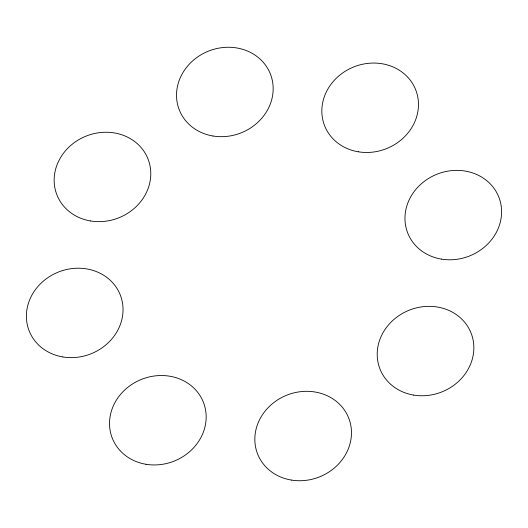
<?xml version="1.0" encoding="UTF-8"?>
<svg xmlns="http://www.w3.org/2000/svg" width="528" height="528" viewBox="0 0 528 528"><rect width="100%" height="100%" fill="white"/><g stroke="black" fill="none" stroke-linecap="round" stroke-linejoin="round"><path stroke-width="0.79" d="M62.852 356.948A48.965 44.009 -21.6 0 0 121.222 297.653A48.965 44.009 -21.6 0 0 40.088 284.156A48.965 44.009 -21.6 0 0 62.852 356.948M145.979 464.264A48.965 44.009 -21.6 0 0 204.349 404.969A48.965 44.009 -21.6 0 0 123.215 391.472A48.965 44.009 -21.6 0 0 145.979 464.264M413.662 395.083A48.965 44.009 -21.6 0 0 472.032 335.782A48.965 44.009 -21.6 0 0 390.898 322.291A48.965 44.009 -21.6 0 0 413.662 395.083M291.291 480.058A48.965 44.009 -21.6 0 0 349.661 420.763A48.965 44.009 -21.6 0 0 268.528 407.266A48.965 44.009 -21.6 0 0 291.291 480.058M358.281 151.793A48.965 44.009 -21.6 0 0 416.651 92.499A48.965 44.009 -21.6 0 0 335.524 79.002A48.965 44.009 -21.6 0 0 358.281 151.793M441.408 259.109A48.965 44.009 -21.6 0 0 499.778 199.815A48.965 44.009 -21.6 0 0 418.651 186.318A48.965 44.009 -21.6 0 0 441.408 259.109M90.598 220.975A48.965 44.009 -21.6 0 0 148.969 161.68A48.965 44.009 -21.6 0 0 67.841 148.19A48.965 44.009 -21.6 0 0 90.598 220.975M212.969 136A48.965 44.009 -21.6 0 0 271.346 76.705A48.965 44.009 -21.6 0 0 190.212 63.208A48.965 44.009 -21.6 0 0 212.969 136"/></g></svg>
